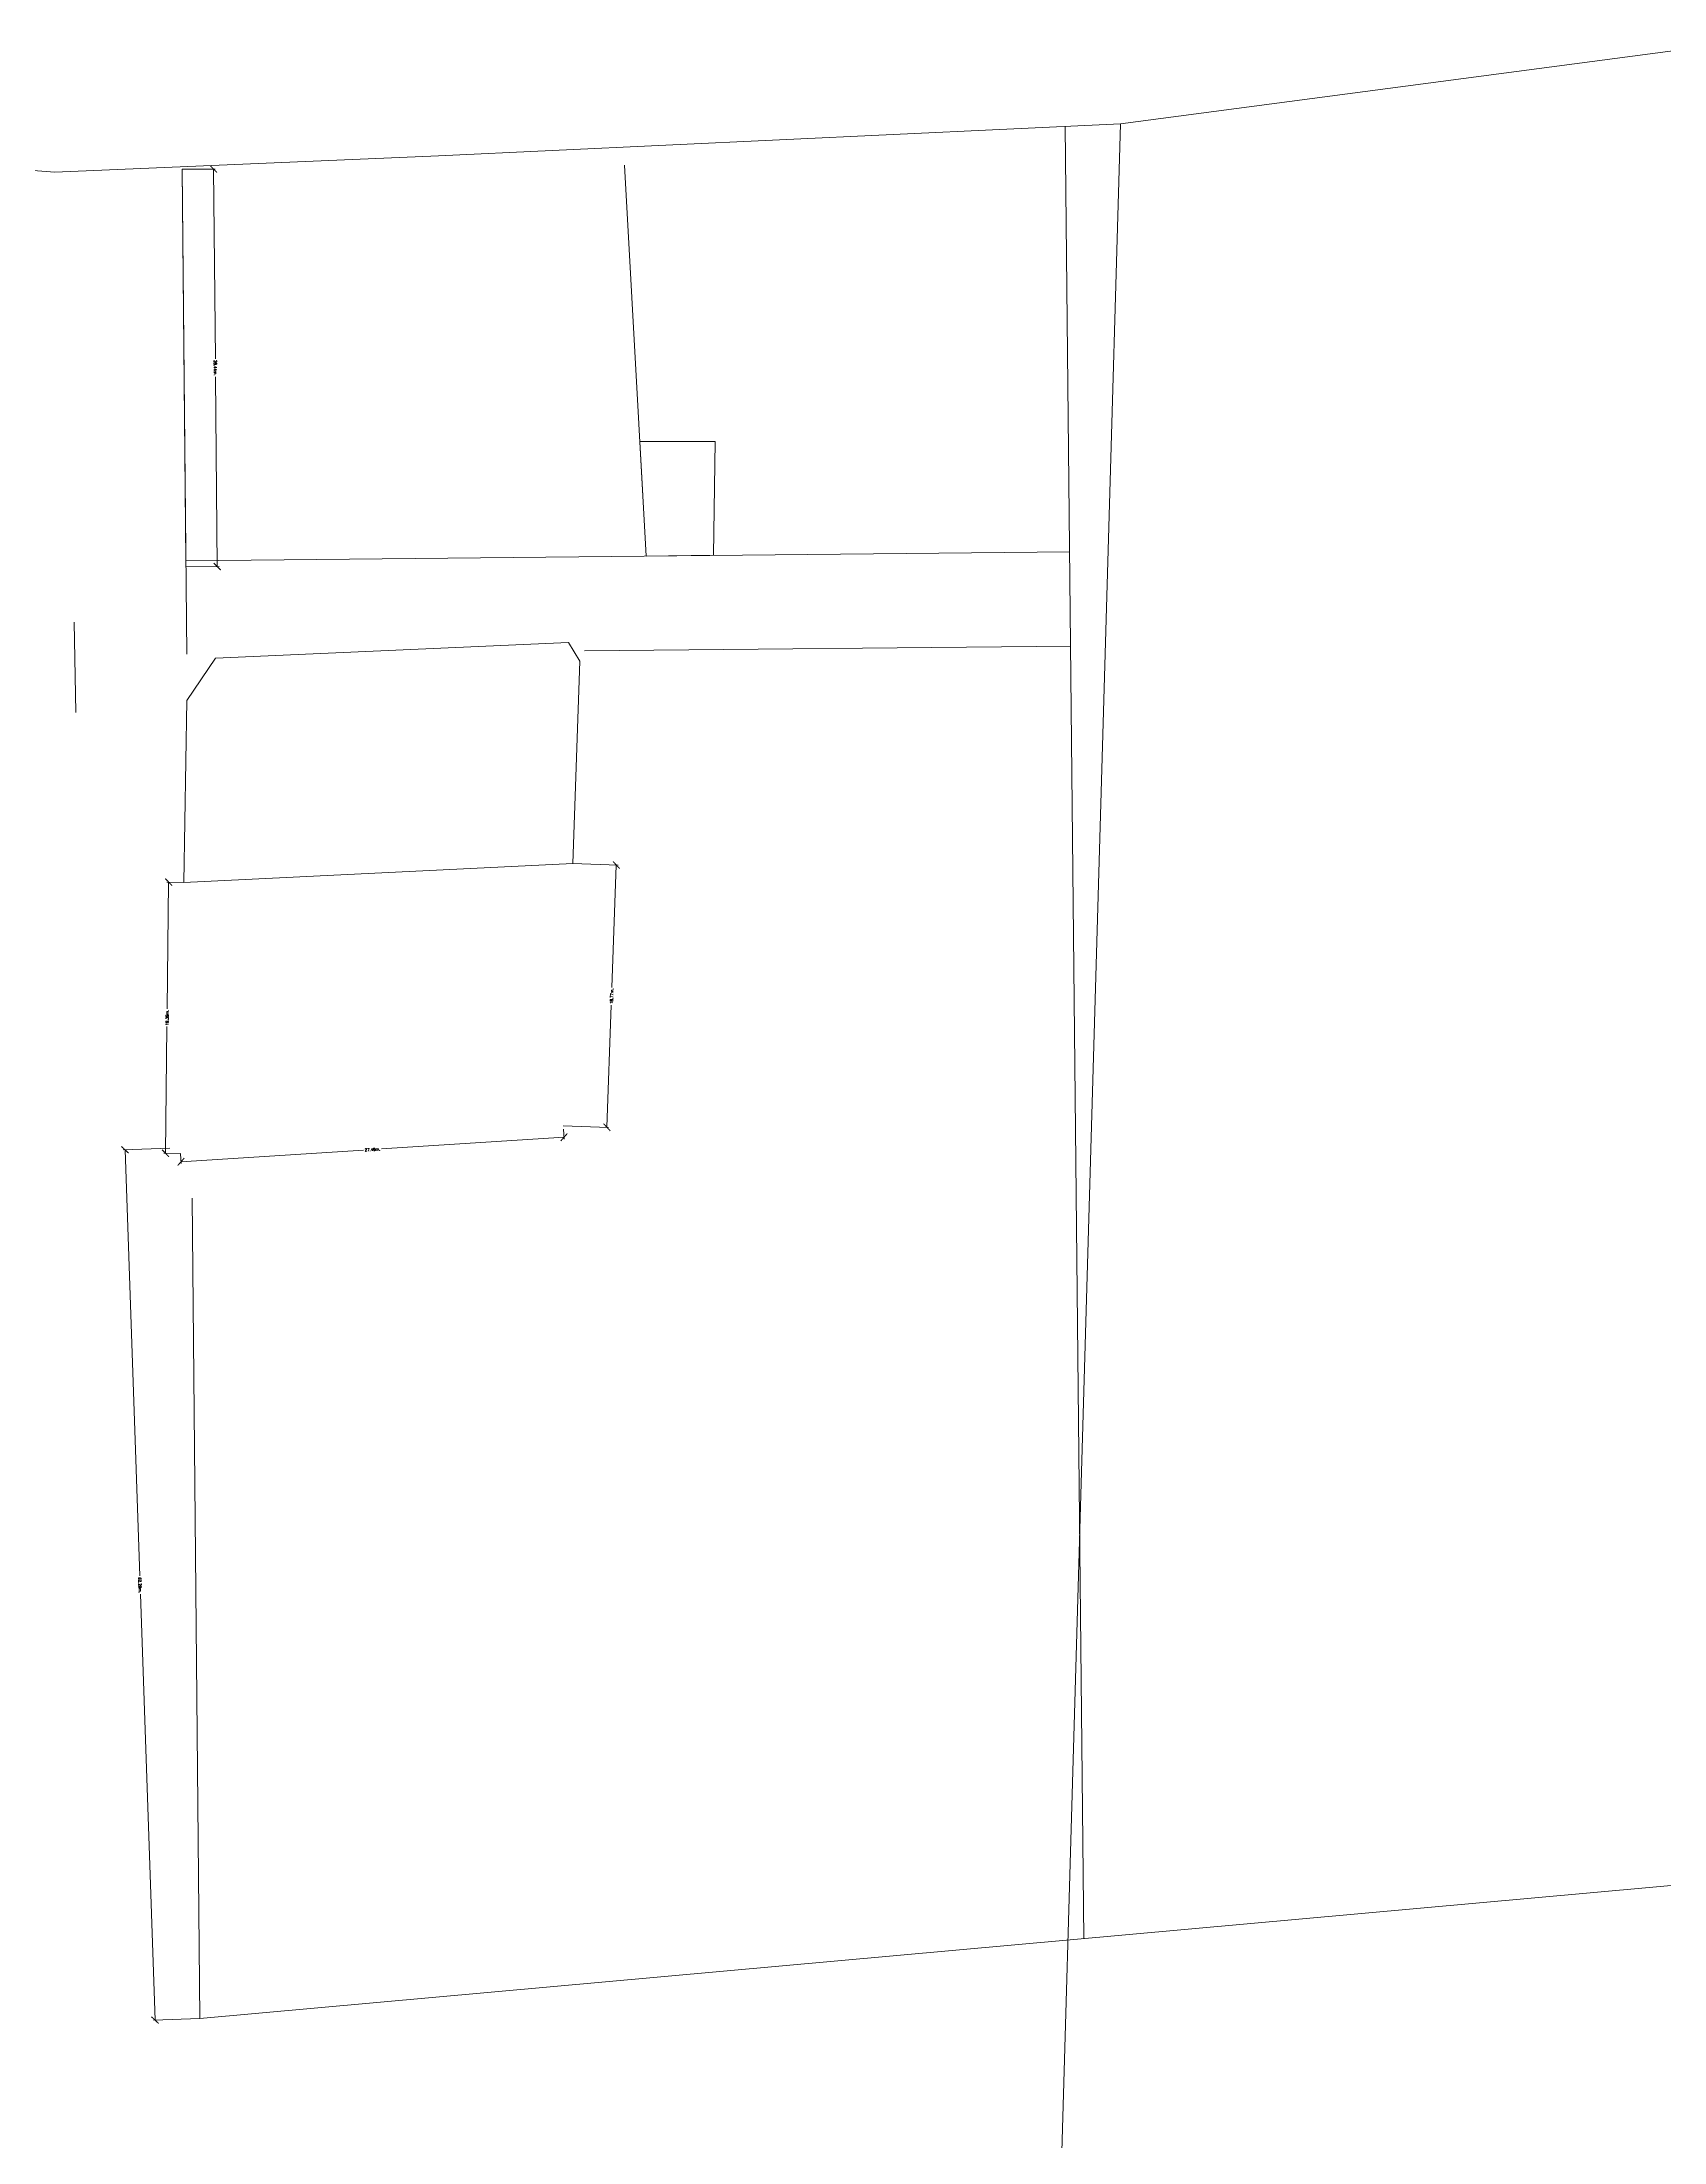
# Model space of a CAD drawing. Header units: millimetres. Extents: x 1956 to 626126, y 2654 to 1331070.
# Drawn here: x 624809.6 to 624925.6, y 1330099.9 to 1330250.1 of the extents above; entities that cross this region are included whole.
import ezdxf

# ---------------------------------------------------------------- set-up
doc = ezdxf.new("R2010")
doc.units = ezdxf.units.MM
doc.styles.add('ROMANS', font='ROMANS', dxfattribs={"height": 0.2})

# ---------------------------------------------------------------- blocks, each defined once
blk = doc.blocks.new('_ARCHTICK')
at = {"color": 0, "linetype": 'ByBlock', "const_width": 0.15}
blk.add_lwpolyline([(-0.5, -0.5), (0.5, 0.5)], dxfattribs=at)

msp = doc.modelspace()

# ---------------------------------------------------------------- linework, layer by layer
at = {"color": 1, "lineweight": 0}
for p, q in [((624886.72, 1330244.3), (624930.89, 1330250.14)), ((624837.94, 1330242), (624886.72, 1330244.3)), ((624886.72, 1330244.3), (624882.4, 1330095)), ((624770.6, 1330243.9), (624810.51, 1330240.83)), ((624810.51, 1330240.83), (624837.94, 1330242))]:
    msp.add_line(p, q, dxfattribs=at)
at = {"color": 1, "lineweight": 0, "ltscale": 0.5}
for p, q in [((624882.77, 1330244.12), (624884.11, 1330114.48)), ((624819.6, 1330241.04), (624821.97, 1330241.06)), ((624819.94, 1330206.35), (624819.6, 1330241.04)), ((624819.6, 1330241.04), (624819.87, 1330213.04)), ((624821.85, 1330241.06), (624821.98, 1330227.49)), ((624852.8, 1330213.38), (624851.24, 1330241.33)), ((624822.12, 1330212.62), (624821.99, 1330226.19)), ((624852.34, 1330221.56), (624857.74, 1330221.56)), ((624852.8, 1330213.38), (624852.34, 1330221.56)), ((624852.34, 1330221.56), (624857.74, 1330221.56)), ((624857.74, 1330221.56), (624857.6, 1330213.43)), ((624857.74, 1330221.56), (624857.6, 1330213.43)), ((624819.87, 1330213.04), (624883.09, 1330213.69)), ((624819.88, 1330212.6), (624822.25, 1330212.62)), ((624852.8, 1330213.38), (624857.6, 1330213.43)), ((624857.6, 1330213.43), (624852.8, 1330213.38)), ((624812.01, 1330202.18), (624811.88, 1330208.64)), ((624847.25, 1330207.2), (624821.98, 1330206.08)), ((624848.06, 1330205.85), (624847.25, 1330207.2)), ((624848.39, 1330206.59), (624883.16, 1330206.94)), ((624821.98, 1330206.08), (624819.94, 1330203.05)), ((624847.54, 1330191.39), (624848.06, 1330205.85)), ((624819.94, 1330203.05), (624819.72, 1330190.04)), ((624819.72, 1330190.04), (624847.54, 1330191.39)), ((624847.54, 1330191.39), (624847.54, 1330191.39)), ((624847.54, 1330191.39), (624850.79, 1330191.27)), ((624819.72, 1330190.04), (624818.52, 1330190.06)), ((624818.64, 1330190.06), (624818.54, 1330180.99)), ((624850.66, 1330191.28), (624850.35, 1330182.53)), ((624849.99, 1330172.52), (624850.3, 1330181.26)), ((624818.42, 1330170.66), (624818.52, 1330179.73)), ((624846.87, 1330172.63), (624850.11, 1330172.51)), ((624846.88, 1330172.39), (624846.93, 1330171.68)), ((624818.72, 1330171.02), (624815.39, 1330170.9)), ((624815.52, 1330170.91), (624816.57, 1330140.43)), ((624819.49, 1330170.65), (624818.29, 1330170.66)), ((624819.48, 1330170.63), (624819.53, 1330169.93)), ((624819.52, 1330170.05), (624832.57, 1330170.89)), ((624846.92, 1330171.81), (624833.87, 1330170.97)), ((624820.88, 1330108.77), (624820.31, 1330167.45)), ((624817.67, 1330108.66), (624816.62, 1330139.14)), ((624820.88, 1330108.77), (624971.32, 1330122.37)), ((624820.88, 1330108.77), (624817.55, 1330108.65))]:
    msp.add_line(p, q, dxfattribs=at)
msp.add_circle((624847.58, 1330191.58), 0.00491, dxfattribs=at)

# ---------------------------------------------------------------- block references
for p, xscale, yscale, zscale, rotation in [((624821.85, 1330241.06), 0.5, 0.5, 0.5, 90.55249030619999), ((624822.12, 1330212.62), 0.5, 0.5, 0.5, 270.5524903062), ((624850.66, 1330191.28), 0.5, 0.5, 0.5, 87.94325389027435), ((624818.64, 1330190.06), 0.5, 0.5, 0.5, 89.33683772916127), ((624846.92, 1330171.81), 0.5, 0.5, 0.5, 3.666346014887498), ((624849.99, 1330172.52), 0.5, 0.5, 0.5, 267.9432538902743), ((624815.52, 1330170.91), 0.4999999999999998, 0.4999999999999998, 0.4999999999999998, 91.98395182729834), ((624818.42, 1330170.66), 0.5, 0.5, 0.5, 269.3368377291613), ((624819.52, 1330170.05), 0.5, 0.5, 0.5, 183.6663460148875), ((624817.67, 1330108.66), 0.4999999999999998, 0.4999999999999998, 0.4999999999999998, 271.9839518272984)]:
    msp.add_blockref('_ARCHTICK', p, dxfattribs=dict(at, xscale=xscale, yscale=yscale, zscale=zscale, rotation=rotation))

# ---------------------------------------------------------------- texts
at = {"color": 1, "lineweight": 0, "ltscale": 0.5, "char_height": 0.2, "attachment_point": 5, "style": 'ROMANS'}
for s, insert, rotation in [('\\A1;28.44m.', (624821.98, 1330226.84), 270.5525), ('\\A1;18.77m.', (624850.33, 1330181.9), 87.9433), ('\\A1;19.39m.', (624818.53, 1330180.36), 89.3368), ('\\A1;27.46m.', (624833.22, 1330170.93), 3.6663), ('\\A1;62.29m.', (624816.59, 1330139.78), 271.984)]:
    msp.add_mtext(s, dxfattribs=dict(at, insert=insert, rotation=rotation))

doc.saveas('drawing.dxf')
